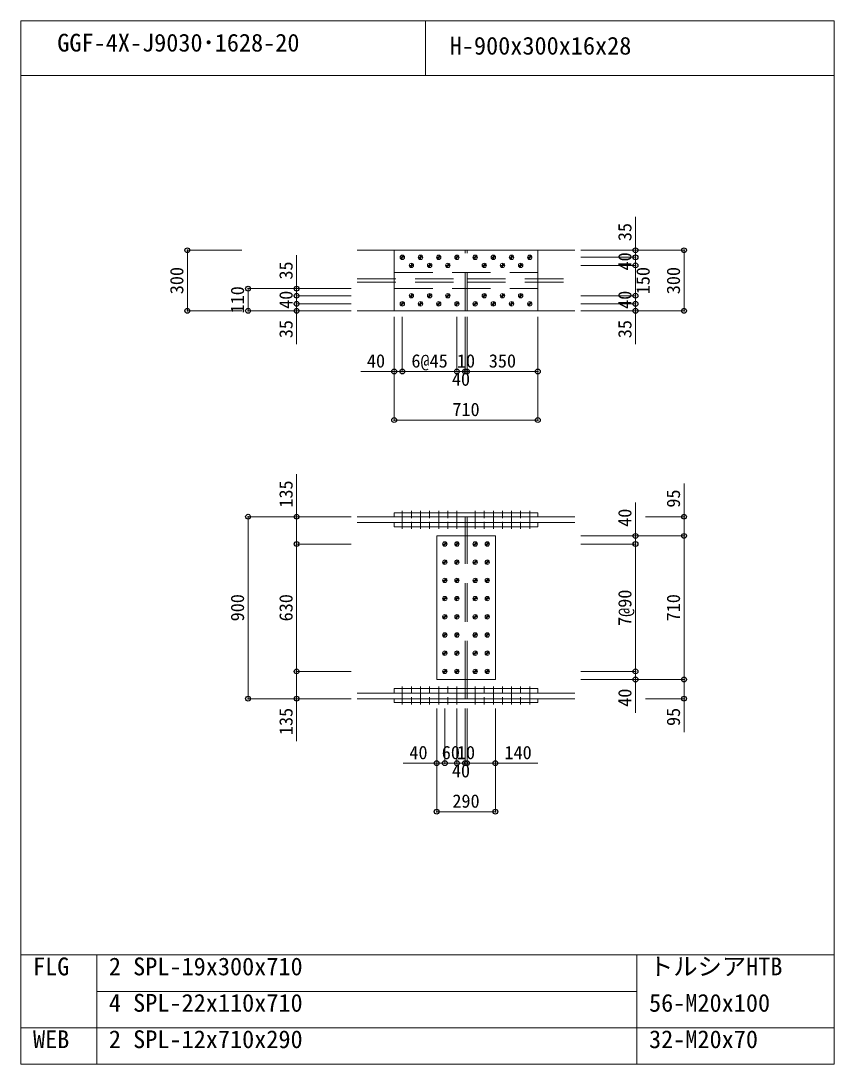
# Model space of a CAD drawing. Units: millimetres, scale not verified. Extents: x -8310 to 8310, y -4800 to 5700.
# Drawn here: x 90 to 4110, y -4800 to 360 of the extents above; entities that cross this region are included whole.
import ezdxf
from ezdxf.enums import TextEntityAlignment as Align

# ---------------------------------------------------------------- set-up
doc = ezdxf.new("R2010")
doc.units = ezdxf.units.MM
doc.header["$LTSCALE"] = 30
doc.header["$PDMODE"] = 32
doc.header["$PDSIZE"] = 24
doc.linetypes.add('DASHED1', pattern=[1.8, 1.2, -0.6])
doc.linetypes.add('USER2', pattern=[9.525, 6.35, -3.175])
doc.layers.add('0-0', color=7, linetype='Continuous')
doc.layers.add('0-2', color=7, linetype='Continuous')
for name, color, linetype, lineweight in [('0-1', 7, 'Continuous', 18), ('0-5', 7, 'Continuous', 18), ('0-6', 7, 'USER2', 18), ('0-8', 7, 'Continuous', 18), ('0-9', 7, 'Continuous', 18), ('0-A', 7, 'Continuous', 18), ('0-B', 7, 'Continuous', 18)]:
    doc.layers.add(name, color=color, linetype=linetype, lineweight=lineweight)
doc.styles.add('ＭＳ ゴシック', font='')
doc.styles.get('ＭＳ ゴシック').set_extended_font_data('MS Gothic')

msp = doc.modelspace()

# ---------------------------------------------------------------- linework, layer by layer
at = {"layer": '0-0'}
for p in [(913, -774.5), (3128, -774.5), (3368, -774.5), (3128, -809.5), (3128, -849.5), (1213, -964.5), (1453, -964.5), (1453, -999.5), (1453, -1039.5), (3128, -999.5), (3128, -1039.5), (913, -1074.5), (1213, -1074.5), (1453, -1074.5), (3128, -1074.5), (3368, -1074.5), (1935.5, -1374.5), (1975.5, -1374.5), (2245.5, -1374.5), (2285.5, -1374.5), (2295.5, -1374.5), (2645.5, -1374.5), (1935.5, -1614.5), (2645.5, -1614.5), (1213, -2092.5), (1453, -2092.5), (3368, -2092.5), (1453, -2227.5), (3128, -2187.5), (3128, -2227.5), (3368, -2187.5), (1453, -2857.5), (3128, -2857.5), (3128, -2897.5), (3368, -2897.5), (1213, -2992.5), (1453, -2992.5), (3368, -2992.5), (2145.5, -3311.5), (2185.5, -3311.5), (2245.5, -3311.5), (2285.5, -3311.5), (2295.5, -3311.5), (2435.5, -3311.5), (2145.5, -3551.5), (2435.5, -3551.5)]:
    msp.add_point(p, dxfattribs=at)
at = {"layer": '0-1'}
for p, q in [((90, -4800), (90, 360)), ((90, 360), (4110, 360)), ((2090, 90), (2090, 360)), ((4110, -4800), (4110, 360)), ((90, 90), (4110, 90)), ((90, -4260), (4110, -4260)), ((465, -4800), (465, -4260)), ((3135, -4800), (3135, -4260)), ((465, -4440), (3135, -4440)), ((90, -4620), (4110, -4620)), ((90, -4800), (4110, -4800))]:
    msp.add_line(p, q, dxfattribs=at)
at = {"layer": '0-5'}
for p, q in [((1753, -774.5), (2285.5, -774.5)), ((1935.5, -774.5), (2645.5, -774.5)), ((1935.5, -1074.5), (1935.5, -774.5)), ((2295.5, -774.5), (2828, -774.5)), ((1753, -1074.5), (2285.5, -1074.5)), ((2295.5, -1074.5), (2828, -1074.5)), ((1753, -2092.5), (2285.5, -2092.5)), ((1935.5, -2073.5), (2645.5, -2073.5)), ((1935.5, -2092.5), (1935.5, -2073.5)), ((2295.5, -2092.5), (2828, -2092.5)), ((2295.5, -2120.5), (2295.5, -2092.5)), ((1935.5, -2120.5), (2645.5, -2120.5)), ((1935.5, -2142.5), (1935.5, -2120.5)), ((2285.5, -2187.5), (2285.5, -2142.5)), ((2295.5, -2120.5), (2828, -2120.5)), ((2295.5, -2187.5), (2295.5, -2142.5)), ((2145.5, -2187.5), (2435.5, -2187.5)), ((2145.5, -2897.5), (2145.5, -2187.5)), ((2285.5, -2942.5), (2285.5, -2897.5)), ((2295.5, -2942.5), (2295.5, -2897.5)), ((1753, -2964.5), (2285.5, -2964.5)), ((1935.5, -2942.5), (2285.5, -2942.5)), ((1935.5, -2964.5), (1935.5, -2942.5)), ((1935.5, -2964.5), (2285.5, -2964.5)), ((1935.5, -2992.5), (2285.5, -2992.5)), ((1935.5, -3011.5), (1935.5, -2992.5)), ((2285.5, -2942.5), (2645.5, -2942.5)), ((2285.5, -2964.5), (2645.5, -2964.5)), ((2285.5, -2992.5), (2645.5, -2992.5)), ((2295.5, -2992.5), (2828, -2992.5)), ((2645.5, -2964.5), (2645.5, -2942.5)), ((2645.5, -3011.5), (2645.5, -2992.5)), ((1935.5, -3011.5), (2285.5, -3011.5)), ((2285.5, -3011.5), (2645.5, -3011.5))]:
    msp.add_line(p, q, dxfattribs=at)
for points in [[(1935.5, -1074.5), (2645.5, -1074.5), (2645.5, -774.5)], [(1753, -2120.5), (2285.5, -2120.5), (2285.5, -2092.5)], [(1935.5, -2092.5), (2645.5, -2092.5), (2645.5, -2073.5)], [(1935.5, -2142.5), (2645.5, -2142.5), (2645.5, -2120.5)], [(2145.5, -2897.5), (2435.5, -2897.5), (2435.5, -2187.5)], [(1753, -2992.5), (2285.5, -2992.5), (2285.5, -2964.5)], [(2295.5, -2992.5), (2295.5, -2964.5), (2828, -2964.5)]]:
    msp.add_lwpolyline(points, dxfattribs=at)
at = {"layer": '0-6'}
for p, q in [((1935.5, -774.5), (2645.5, -774.5)), ((2285.5, -1074.5), (2285.5, -774.5)), ((2295.5, -1074.5), (2295.5, -774.5)), ((1753, -916.5), (2285.5, -916.5)), ((1935.5, -884.5), (2645.5, -884.5)), ((2295.5, -916.5), (2828, -916.5)), ((1753, -932.5), (2285.5, -932.5)), ((1935.5, -964.5), (2645.5, -964.5)), ((2295.5, -932.5), (2828, -932.5)), ((1935.5, -1074.5), (2645.5, -1074.5)), ((2285.5, -2142.5), (2285.5, -2120.5)), ((2295.5, -2142.5), (2295.5, -2120.5)), ((2285.5, -2897.5), (2285.5, -2187.5)), ((2295.5, -2897.5), (2295.5, -2187.5)), ((2285.5, -2964.5), (2285.5, -2942.5)), ((2295.5, -2964.5), (2295.5, -2942.5))]:
    msp.add_line(p, q, dxfattribs=at)
at = {"layer": '0-8'}
for p, q in [((1964.5, -809.5), (1986.5, -809.5)), ((1966.17, -818.84), (1984.83, -800.17)), ((1975.5, -820.5), (1975.5, -798.5)), ((2054.5, -809.5), (2076.5, -809.5)), ((2056.17, -818.84), (2074.83, -800.17)), ((2065.5, -820.5), (2065.5, -798.5)), ((2144.5, -809.5), (2166.5, -809.5)), ((2146.17, -818.84), (2164.83, -800.17)), ((2155.5, -820.5), (2155.5, -798.5)), ((2234.5, -809.5), (2256.5, -809.5)), ((2236.17, -818.84), (2254.83, -800.17)), ((2245.5, -820.5), (2245.5, -798.5)), ((2324.5, -809.5), (2346.5, -809.5)), ((2326.17, -818.84), (2344.83, -800.17)), ((2335.5, -820.5), (2335.5, -798.5)), ((2414.5, -809.5), (2436.5, -809.5)), ((2416.17, -818.84), (2434.83, -800.17)), ((2425.5, -820.5), (2425.5, -798.5)), ((2504.5, -809.5), (2526.5, -809.5)), ((2506.17, -818.84), (2524.83, -800.17)), ((2515.5, -820.5), (2515.5, -798.5)), ((2594.5, -809.5), (2616.5, -809.5)), ((2596.17, -818.84), (2614.83, -800.17)), ((2605.5, -820.5), (2605.5, -798.5)), ((2009.5, -849.5), (2031.5, -849.5)), ((2011.17, -858.84), (2029.83, -840.17)), ((2020.5, -860.5), (2020.5, -838.5)), ((2099.5, -849.5), (2121.5, -849.5)), ((2101.17, -858.84), (2119.83, -840.17)), ((2110.5, -860.5), (2110.5, -838.5)), ((2189.5, -849.5), (2211.5, -849.5)), ((2191.17, -858.84), (2209.83, -840.17)), ((2200.5, -860.5), (2200.5, -838.5)), ((2369.5, -849.5), (2391.5, -849.5)), ((2371.17, -858.84), (2389.83, -840.17)), ((2380.5, -860.5), (2380.5, -838.5)), ((2459.5, -849.5), (2481.5, -849.5)), ((2461.17, -858.84), (2479.83, -840.17)), ((2470.5, -860.5), (2470.5, -838.5)), ((2549.5, -849.5), (2571.5, -849.5)), ((2551.17, -858.84), (2569.83, -840.17)), ((2560.5, -860.5), (2560.5, -838.5)), ((1966.17, -1048.84), (1984.83, -1030.17)), ((1975.5, -1050.5), (1975.5, -1028.5)), ((2009.5, -999.5), (2031.5, -999.5)), ((2011.17, -1008.84), (2029.83, -990.17)), ((2020.5, -1010.5), (2020.5, -988.5)), ((2056.17, -1048.84), (2074.83, -1030.17)), ((2065.5, -1050.5), (2065.5, -1028.5)), ((2099.5, -999.5), (2121.5, -999.5)), ((2101.17, -1008.84), (2119.83, -990.17)), ((2110.5, -1010.5), (2110.5, -988.5)), ((2146.17, -1048.84), (2164.83, -1030.17)), ((2155.5, -1050.5), (2155.5, -1028.5)), ((2189.5, -999.5), (2211.5, -999.5)), ((2191.17, -1008.84), (2209.83, -990.17)), ((2200.5, -1010.5), (2200.5, -988.5)), ((2236.17, -1048.84), (2254.83, -1030.17)), ((2245.5, -1050.5), (2245.5, -1028.5)), ((2326.17, -1048.84), (2344.83, -1030.17)), ((2335.5, -1050.5), (2335.5, -1028.5)), ((2369.5, -999.5), (2391.5, -999.5)), ((2371.17, -1008.84), (2389.83, -990.17)), ((2380.5, -1010.5), (2380.5, -988.5)), ((2416.17, -1048.84), (2434.83, -1030.17)), ((2425.5, -1050.5), (2425.5, -1028.5)), ((2459.5, -999.5), (2481.5, -999.5)), ((2461.17, -1008.84), (2479.83, -990.17)), ((2470.5, -1010.5), (2470.5, -988.5)), ((2506.17, -1048.84), (2524.83, -1030.17)), ((2515.5, -1050.5), (2515.5, -1028.5)), ((2549.5, -999.5), (2571.5, -999.5)), ((2551.17, -1008.84), (2569.83, -990.17)), ((2560.5, -1010.5), (2560.5, -988.5)), ((2596.17, -1048.84), (2614.83, -1030.17)), ((2605.5, -1050.5), (2605.5, -1028.5)), ((1964.5, -1039.5), (1986.5, -1039.5)), ((2054.5, -1039.5), (2076.5, -1039.5)), ((2144.5, -1039.5), (2166.5, -1039.5)), ((2234.5, -1039.5), (2256.5, -1039.5)), ((2324.5, -1039.5), (2346.5, -1039.5)), ((2414.5, -1039.5), (2436.5, -1039.5)), ((2504.5, -1039.5), (2526.5, -1039.5)), ((2594.5, -1039.5), (2616.5, -1039.5)), ((2176.17, -2236.84), (2194.83, -2218.17)), ((2185.5, -2238.5), (2185.5, -2216.5)), ((2236.17, -2236.84), (2254.83, -2218.17)), ((2245.5, -2238.5), (2245.5, -2216.5)), ((2326.17, -2236.84), (2344.83, -2218.17)), ((2335.5, -2238.5), (2335.5, -2216.5)), ((2386.17, -2236.84), (2404.83, -2218.17)), ((2395.5, -2238.5), (2395.5, -2216.5)), ((2174.5, -2227.5), (2196.5, -2227.5)), ((2234.5, -2227.5), (2256.5, -2227.5)), ((2324.5, -2227.5), (2346.5, -2227.5)), ((2384.5, -2227.5), (2406.5, -2227.5)), ((2174.5, -2317.5), (2196.5, -2317.5)), ((2176.17, -2326.84), (2194.83, -2308.17)), ((2185.5, -2328.5), (2185.5, -2306.5)), ((2234.5, -2317.5), (2256.5, -2317.5)), ((2236.17, -2326.84), (2254.83, -2308.17)), ((2245.5, -2328.5), (2245.5, -2306.5)), ((2324.5, -2317.5), (2346.5, -2317.5)), ((2326.17, -2326.84), (2344.83, -2308.17)), ((2335.5, -2328.5), (2335.5, -2306.5)), ((2384.5, -2317.5), (2406.5, -2317.5)), ((2386.17, -2326.84), (2404.83, -2308.17)), ((2395.5, -2328.5), (2395.5, -2306.5)), ((2174.5, -2407.5), (2196.5, -2407.5)), ((2176.17, -2416.84), (2194.83, -2398.17)), ((2185.5, -2418.5), (2185.5, -2396.5)), ((2234.5, -2407.5), (2256.5, -2407.5)), ((2236.17, -2416.84), (2254.83, -2398.17)), ((2245.5, -2418.5), (2245.5, -2396.5)), ((2324.5, -2407.5), (2346.5, -2407.5)), ((2326.17, -2416.84), (2344.83, -2398.17)), ((2335.5, -2418.5), (2335.5, -2396.5)), ((2384.5, -2407.5), (2406.5, -2407.5)), ((2386.17, -2416.84), (2404.83, -2398.17)), ((2395.5, -2418.5), (2395.5, -2396.5)), ((2174.5, -2497.5), (2196.5, -2497.5)), ((2176.17, -2506.84), (2194.83, -2488.17)), ((2185.5, -2508.5), (2185.5, -2486.5)), ((2234.5, -2497.5), (2256.5, -2497.5)), ((2236.17, -2506.84), (2254.83, -2488.17)), ((2245.5, -2508.5), (2245.5, -2486.5)), ((2324.5, -2497.5), (2346.5, -2497.5)), ((2326.17, -2506.84), (2344.83, -2488.17)), ((2335.5, -2508.5), (2335.5, -2486.5)), ((2384.5, -2497.5), (2406.5, -2497.5)), ((2386.17, -2506.84), (2404.83, -2488.17)), ((2395.5, -2508.5), (2395.5, -2486.5)), ((2176.17, -2596.84), (2194.83, -2578.17)), ((2185.5, -2598.5), (2185.5, -2576.5)), ((2236.17, -2596.84), (2254.83, -2578.17)), ((2245.5, -2598.5), (2245.5, -2576.5)), ((2326.17, -2596.84), (2344.83, -2578.17)), ((2335.5, -2598.5), (2335.5, -2576.5)), ((2386.17, -2596.84), (2404.83, -2578.17)), ((2395.5, -2598.5), (2395.5, -2576.5)), ((2174.5, -2587.5), (2196.5, -2587.5)), ((2234.5, -2587.5), (2256.5, -2587.5)), ((2324.5, -2587.5), (2346.5, -2587.5)), ((2384.5, -2587.5), (2406.5, -2587.5)), ((2174.5, -2677.5), (2196.5, -2677.5)), ((2176.17, -2686.84), (2194.83, -2668.17)), ((2185.5, -2688.5), (2185.5, -2666.5)), ((2234.5, -2677.5), (2256.5, -2677.5)), ((2236.17, -2686.84), (2254.83, -2668.17)), ((2245.5, -2688.5), (2245.5, -2666.5)), ((2324.5, -2677.5), (2346.5, -2677.5)), ((2326.17, -2686.84), (2344.83, -2668.17)), ((2335.5, -2688.5), (2335.5, -2666.5)), ((2384.5, -2677.5), (2406.5, -2677.5)), ((2386.17, -2686.84), (2404.83, -2668.17)), ((2395.5, -2688.5), (2395.5, -2666.5)), ((2174.5, -2767.5), (2196.5, -2767.5)), ((2176.17, -2776.84), (2194.83, -2758.17)), ((2185.5, -2778.5), (2185.5, -2756.5)), ((2234.5, -2767.5), (2256.5, -2767.5)), ((2236.17, -2776.84), (2254.83, -2758.17)), ((2245.5, -2778.5), (2245.5, -2756.5)), ((2324.5, -2767.5), (2346.5, -2767.5)), ((2326.17, -2776.84), (2344.83, -2758.17)), ((2335.5, -2778.5), (2335.5, -2756.5)), ((2384.5, -2767.5), (2406.5, -2767.5)), ((2386.17, -2776.84), (2404.83, -2758.17)), ((2395.5, -2778.5), (2395.5, -2756.5)), ((2174.5, -2857.5), (2196.5, -2857.5)), ((2176.17, -2866.84), (2194.83, -2848.17)), ((2185.5, -2868.5), (2185.5, -2846.5)), ((2234.5, -2857.5), (2256.5, -2857.5)), ((2236.17, -2866.84), (2254.83, -2848.17)), ((2245.5, -2868.5), (2245.5, -2846.5)), ((2324.5, -2857.5), (2346.5, -2857.5)), ((2326.17, -2866.84), (2344.83, -2848.17)), ((2335.5, -2868.5), (2335.5, -2846.5)), ((2384.5, -2857.5), (2406.5, -2857.5)), ((2386.17, -2866.84), (2404.83, -2848.17)), ((2395.5, -2868.5), (2395.5, -2846.5))]:
    msp.add_line(p, q, dxfattribs=at)
at = {"layer": '0-9'}
for p, q in [((1975.5, -2063.5), (1975.5, -2152.5)), ((2065.5, -2063.5), (2065.5, -2152.5)), ((2155.5, -2063.5), (2155.5, -2152.5)), ((2245.5, -2063.5), (2245.5, -2152.5)), ((2335.5, -2063.5), (2335.5, -2152.5)), ((2425.5, -2063.5), (2425.5, -2152.5)), ((2515.5, -2063.5), (2515.5, -2152.5)), ((2605.5, -2063.5), (2605.5, -2152.5)), ((1975.5, -3021.5), (1975.5, -2932.5)), ((2065.5, -3021.5), (2065.5, -2932.5)), ((2155.5, -3021.5), (2155.5, -2932.5)), ((2245.5, -3021.5), (2245.5, -2932.5)), ((2335.5, -3021.5), (2335.5, -2932.5)), ((2425.5, -3021.5), (2425.5, -2932.5)), ((2515.5, -3021.5), (2515.5, -2932.5)), ((2605.5, -3021.5), (2605.5, -2932.5))]:
    msp.add_line(p, q, dxfattribs=at)
at = {"layer": '0-9', "linetype": 'DASHED1'}
for p, q in [((2020.5, -2063.5), (2020.5, -2152.5)), ((2110.5, -2063.5), (2110.5, -2152.5)), ((2200.5, -2063.5), (2200.5, -2152.5)), ((2380.5, -2063.5), (2380.5, -2152.5)), ((2470.5, -2063.5), (2470.5, -2152.5)), ((2560.5, -2063.5), (2560.5, -2152.5)), ((2020.5, -3021.5), (2020.5, -2932.5)), ((2110.5, -3021.5), (2110.5, -2932.5)), ((2200.5, -3021.5), (2200.5, -2932.5)), ((2380.5, -3021.5), (2380.5, -2932.5)), ((2470.5, -3021.5), (2470.5, -2932.5)), ((2560.5, -3021.5), (2560.5, -2932.5))]:
    msp.add_line(p, q, dxfattribs=at)
at = {"layer": '0-A'}
for p, q in [((1183, -774.5), (913, -774.5)), ((2858, -774.5), (3128, -774.5)), ((2858, -774.5), (3368, -774.5)), ((2858, -809.5), (3128, -809.5)), ((2858, -849.5), (3128, -849.5)), ((1723, -964.5), (1213, -964.5)), ((1723, -964.5), (1453, -964.5)), ((1723, -999.5), (1453, -999.5)), ((2858, -999.5), (3128, -999.5)), ((1723, -1039.5), (1453, -1039.5)), ((1453, -1239.5), (1453, -1039.5)), ((1723, -1074.5), (1453, -1074.5)), ((2858, -1039.5), (3128, -1039.5)), ((2858, -1074.5), (3128, -1074.5)), ((3128, -1239.5), (3128, -1039.5)), ((1935.5, -1104.5), (1935.5, -1374.5)), ((1935.5, -1104.5), (1935.5, -1614.5)), ((1975.5, -1104.5), (1975.5, -1374.5)), ((1975.5, -1104.5), (1975.5, -1374.5)), ((2245.5, -1104.5), (2245.5, -1374.5)), ((2245.5, -1104.5), (2245.5, -1374.5)), ((2285.5, -1104.5), (2285.5, -1374.5)), ((2285.5, -1104.5), (2285.5, -1374.5)), ((2295.5, -1104.5), (2295.5, -1374.5)), ((2295.5, -1104.5), (2295.5, -1374.5)), ((2645.5, -1104.5), (2645.5, -1374.5)), ((2645.5, -1104.5), (2645.5, -1614.5)), ((1770.5, -1374.5), (1975.5, -1374.5)), ((1975.5, -1374.5), (2245.5, -1374.5)), ((2245.5, -1374.5), (2285.5, -1374.5)), ((2285.5, -1374.5), (2295.5, -1374.5)), ((2295.5, -1374.5), (2645.5, -1374.5)), ((1935.5, -1614.5), (2645.5, -1614.5)), ((1723, -2092.5), (1213, -2092.5)), ((1723, -2092.5), (1453, -2092.5)), ((3177.93, -2092.5), (3368, -2092.5)), ((2858, -2187.5), (3128, -2187.5)), ((2858, -2187.5), (3368, -2187.5)), ((1723, -2227.5), (1453, -2227.5)), ((2858, -2227.5), (3128, -2227.5)), ((1723, -2857.5), (1453, -2857.5)), ((1453, -3202.5), (1453, -2857.5)), ((2858, -2857.5), (3128, -2857.5)), ((3128, -3062.5), (3128, -2857.5)), ((2858, -2897.5), (3128, -2897.5)), ((2858, -2897.5), (3368, -2897.5)), ((3368, -3157.5), (3368, -2897.5)), ((1723, -2992.5), (1453, -2992.5)), ((3177.93, -2992.5), (3368, -2992.5)), ((2145.5, -3041.5), (2145.5, -3311.5)), ((2145.5, -3041.5), (2145.5, -3551.5)), ((2185.5, -3041.5), (2185.5, -3311.5)), ((2185.5, -3041.5), (2185.5, -3311.5)), ((2245.5, -3041.5), (2245.5, -3311.5)), ((2245.5, -3041.5), (2245.5, -3311.5)), ((2285.5, -3041.5), (2285.5, -3311.5)), ((2285.5, -3041.5), (2285.5, -3311.5)), ((2295.5, -3041.5), (2295.5, -3311.5)), ((2295.5, -3041.5), (2295.5, -3311.5)), ((2435.5, -3041.5), (2435.5, -3311.5)), ((2435.5, -3041.5), (2435.5, -3551.5)), ((1980.5, -3311.5), (2185.5, -3311.5)), ((2185.5, -3311.5), (2245.5, -3311.5)), ((2245.5, -3311.5), (2285.5, -3311.5)), ((2285.5, -3311.5), (2295.5, -3311.5)), ((2295.5, -3311.5), (2645.5, -3311.5)), ((2145.5, -3551.5), (2435.5, -3551.5))]:
    msp.add_line(p, q, dxfattribs=at)
for points in [[(2858, -809.5), (3128, -809.5), (3128, -609.5)], [(1183, -1074.5), (913, -1074.5), (913, -774.5)], [(1723, -999.5), (1453, -999.5), (1453, -799.5)], [(2858, -1074.5), (3368, -1074.5), (3368, -774.5)], [(2858, -849.5), (3128, -849.5), (3128, -809.5)], [(2858, -999.5), (3128, -999.5), (3128, -849.5)], [(1723, -1074.5), (1213, -1074.5), (1213, -964.5)], [(1723, -1039.5), (1453, -1039.5), (1453, -999.5)], [(2858, -1039.5), (3128, -1039.5), (3128, -999.5)], [(1723, -2227.5), (1453, -2227.5), (1453, -1882.5)], [(2858, -2187.5), (3368, -2187.5), (3368, -1927.5)], [(2858, -2227.5), (3128, -2227.5), (3128, -2022.5)], [(1723, -2992.5), (1213, -2992.5), (1213, -2092.5)], [(2858, -2897.5), (3368, -2897.5), (3368, -2187.5)], [(1723, -2857.5), (1453, -2857.5), (1453, -2227.5)], [(2858, -2857.5), (3128, -2857.5), (3128, -2227.5)]]:
    msp.add_lwpolyline(points, dxfattribs=at)
at = {"layer": '0-B'}
for centre in [(1975.5, -809.5), (2065.5, -809.5), (2155.5, -809.5), (2245.5, -809.5), (2335.5, -809.5), (2425.5, -809.5), (2515.5, -809.5), (2605.5, -809.5), (2020.5, -849.5), (2110.5, -849.5), (2200.5, -849.5), (2380.5, -849.5), (2470.5, -849.5), (2560.5, -849.5), (1975.5, -1039.5), (2020.5, -999.5), (2065.5, -1039.5), (2110.5, -999.5), (2155.5, -1039.5), (2200.5, -999.5), (2245.5, -1039.5), (2335.5, -1039.5), (2380.5, -999.5), (2425.5, -1039.5), (2470.5, -999.5), (2515.5, -1039.5), (2560.5, -999.5), (2605.5, -1039.5), (2185.5, -2227.5), (2245.5, -2227.5), (2335.5, -2227.5), (2395.5, -2227.5), (2185.5, -2317.5), (2245.5, -2317.5), (2335.5, -2317.5), (2395.5, -2317.5), (2185.5, -2407.5), (2245.5, -2407.5), (2335.5, -2407.5), (2395.5, -2407.5), (2185.5, -2497.5), (2245.5, -2497.5), (2335.5, -2497.5), (2395.5, -2497.5), (2185.5, -2587.5), (2245.5, -2587.5), (2335.5, -2587.5), (2395.5, -2587.5), (2185.5, -2677.5), (2245.5, -2677.5), (2335.5, -2677.5), (2395.5, -2677.5), (2185.5, -2767.5), (2245.5, -2767.5), (2335.5, -2767.5), (2395.5, -2767.5), (2185.5, -2857.5), (2245.5, -2857.5), (2335.5, -2857.5), (2395.5, -2857.5)]:
    msp.add_circle(centre, 11, dxfattribs=at)

# ---------------------------------------------------------------- texts
at = {"layer": '0-2', "style": 'ＭＳ ゴシック'}
for s, p in [('GGF-4X-J9030･1628-20', (270, 181.8)), ('H-900x300x16x28', (2210, 166.8)), ('FLG', (150, -4387.2)), ('2', (525, -4387.2)), ('SPL-19x300x710', (645, -4387.2)), ('トルシアHTB', (3195, -4387.2)), ('4', (525, -4567.2)), ('SPL-22x110x710', (645, -4567.2)), ('56-M20x100', (3195, -4567.2)), ('WEB', (150, -4747.2)), ('2', (525, -4747.2)), ('SPL-12x710x290', (645, -4747.2)), ('32-M20x70', (3195, -4747.2))]:
    msp.add_text(s, height=87.98, dxfattribs=at).set_placement(p, align=Align.BOTTOM_LEFT)
at = {"layer": '0-A', "style": 'ＭＳ ゴシック'}
for s, p in [('35', (3128, -729.5)), ('40', (3128, -874.5)), ('300', (913, -992)), ('35', (1453, -919.5)), ('150', (3218, -992)), ('300', (3368, -992)), ('110', (1213, -1087)), ('40', (1453, -1064.5)), ('40', (3128, -1064.5)), ('35', (1453, -1209.5)), ('35', (3128, -1209.5)), ('135', (1453, -2047.5)), ('95', (3368, -2047.5)), ('40', (3128, -2142.5)), ('7@90', (3128, -2632.5)), ('900', (1213, -2610)), ('630', (1453, -2610)), ('710', (3368, -2610)), ('40', (3128, -3032.5)), ('135', (1453, -3172.5)), ('95', (3368, -3127.5))]:
    msp.add_text(s, height=65.98, rotation=90, dxfattribs=at).set_placement(p, align=Align.BOTTOM_LEFT)
for s, p in [('40', (1800.5, -1374.5)), ('6@45', (2020.5, -1374.5)), ('10', (2245.5, -1374.5)), ('350', (2403, -1374.5)), ('40', (2220.5, -1464.5)), ('710', (2223, -1614.5)), ('40', (2010.5, -3311.5)), ('60', (2170.5, -3311.5)), ('10', (2245.5, -3311.5)), ('140', (2480.5, -3311.5)), ('40', (2220.5, -3401.5)), ('290', (2223, -3551.5))]:
    msp.add_text(s, height=65.98, dxfattribs=at).set_placement(p, align=Align.BOTTOM_LEFT)

doc.saveas('drawing.dxf')
